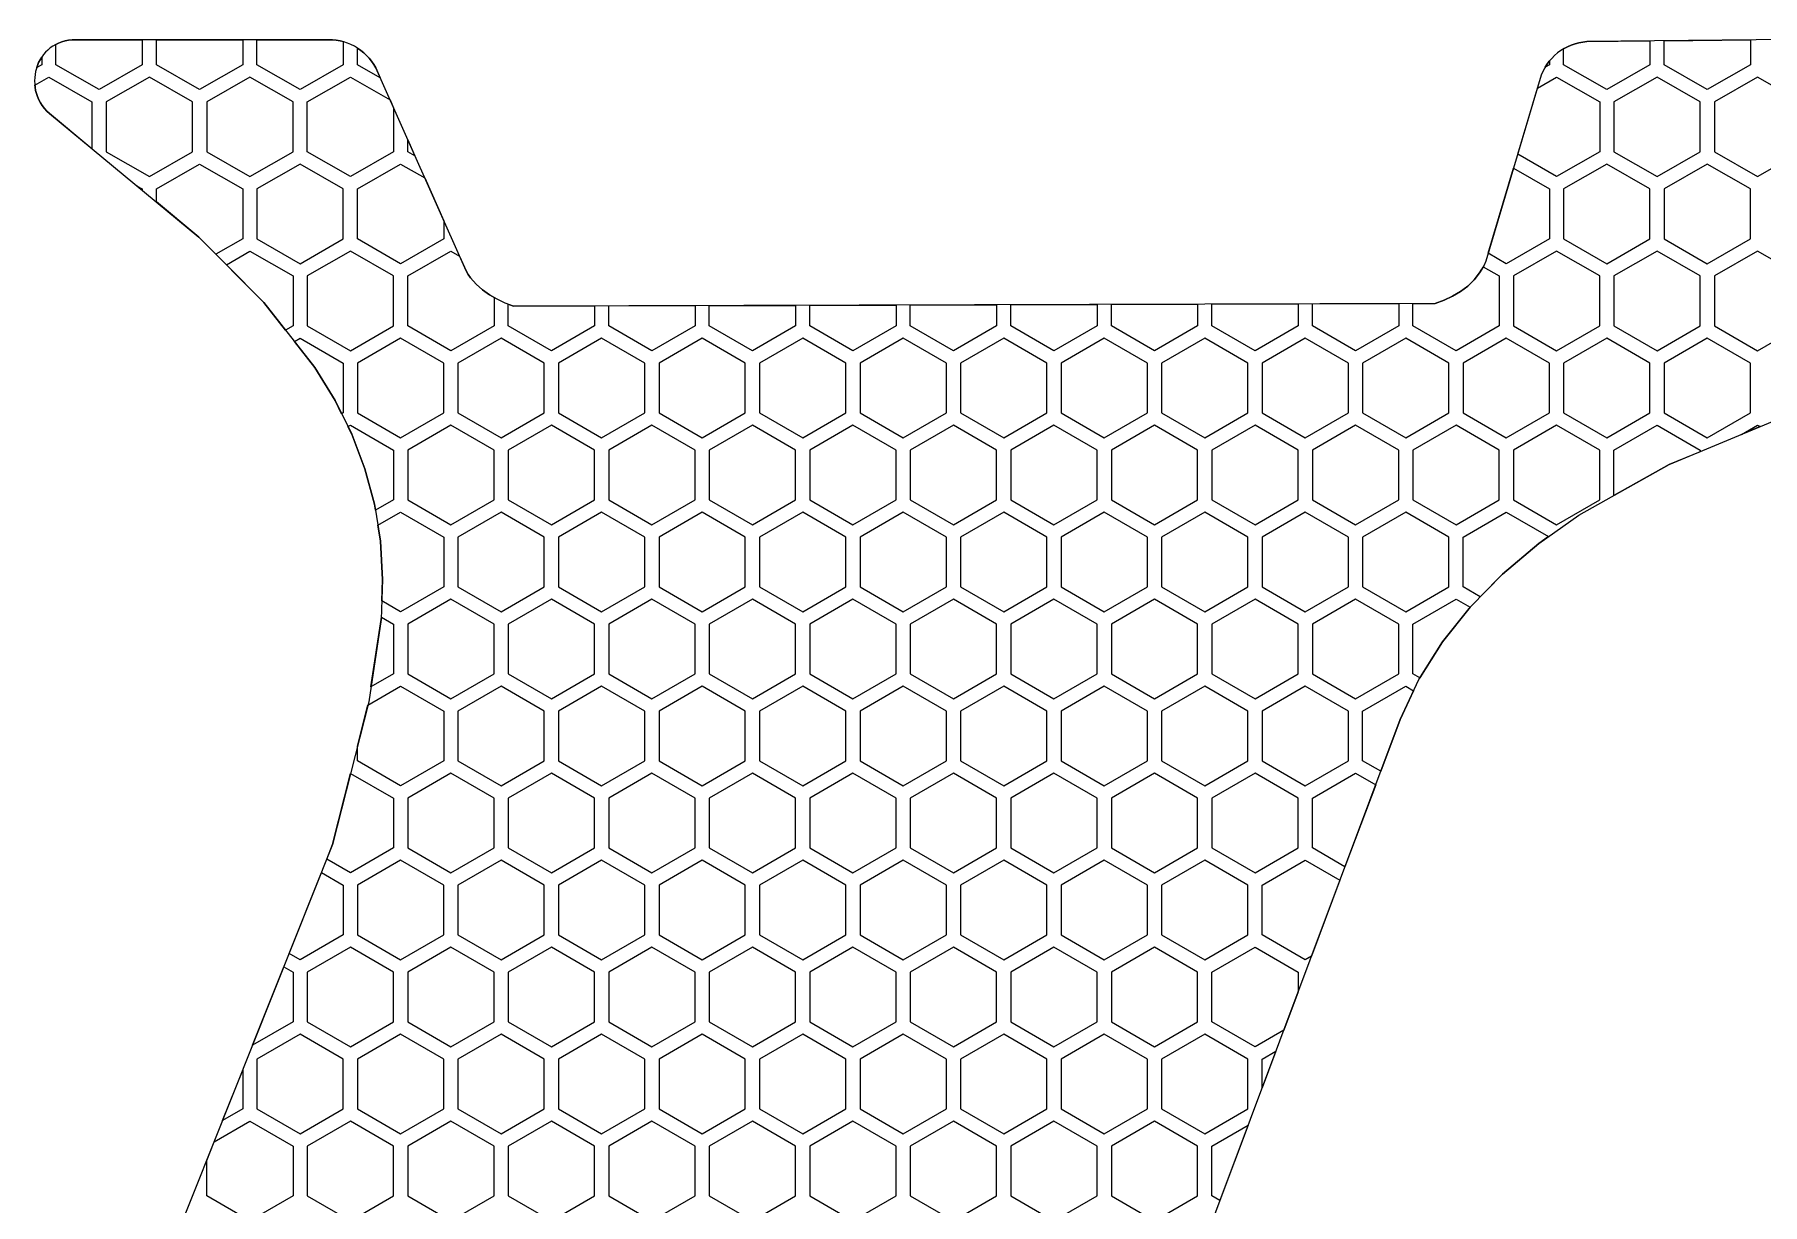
# Model space of a CAD drawing. Header units: millimetres. Extents: x 11 to 139, y -292 to -201.
# Drawn here: x 24.5 to 85.3, y -242.1 to -200.9 of the extents above; entities that cross this region are included whole.
import ezdxf

# ---------------------------------------------------------------- set-up
doc = ezdxf.new("R2010")
doc.units = ezdxf.units.MM
for name, color, linetype in [('outline_2', 3, 'Continuous'), ('pattern_0198', 2, 'Continuous'), ('pattern_0199', 2, 'Continuous'), ('pattern_0200', 2, 'Continuous'), ('pattern_0201', 2, 'Continuous'), ('pattern_0202', 2, 'Continuous'), ('pattern_0203', 2, 'Continuous'), ('pattern_0204', 2, 'Continuous'), ('pattern_0205', 2, 'Continuous'), ('pattern_0206', 2, 'Continuous'), ('pattern_0207', 2, 'Continuous'), ('pattern_0208', 2, 'Continuous'), ('pattern_0209', 2, 'Continuous'), ('pattern_0210', 2, 'Continuous'), ('pattern_0211', 2, 'Continuous'), ('pattern_0212', 2, 'Continuous'), ('pattern_0213', 2, 'Continuous'), ('pattern_0214', 2, 'Continuous'), ('pattern_0215', 2, 'Continuous'), ('pattern_0216', 2, 'Continuous'), ('pattern_0217', 2, 'Continuous'), ('pattern_0218', 2, 'Continuous'), ('pattern_0219', 2, 'Continuous'), ('pattern_0220', 2, 'Continuous'), ('pattern_0221', 2, 'Continuous'), ('pattern_0222', 2, 'Continuous'), ('pattern_0223', 2, 'Continuous'), ('pattern_0224', 2, 'Continuous'), ('pattern_0225', 2, 'Continuous'), ('pattern_0226', 2, 'Continuous'), ('pattern_0227', 2, 'Continuous'), ('pattern_0228', 2, 'Continuous'), ('pattern_0229', 2, 'Continuous'), ('pattern_0230', 2, 'Continuous'), ('pattern_0231', 2, 'Continuous'), ('pattern_0232', 2, 'Continuous'), ('pattern_0233', 2, 'Continuous'), ('pattern_0234', 2, 'Continuous'), ('pattern_0235', 2, 'Continuous'), ('pattern_0236', 2, 'Continuous'), ('pattern_0237', 2, 'Continuous'), ('pattern_0238', 2, 'Continuous'), ('pattern_0239', 2, 'Continuous'), ('pattern_0240', 2, 'Continuous'), ('pattern_0241', 2, 'Continuous'), ('pattern_0242', 2, 'Continuous'), ('pattern_0243', 2, 'Continuous'), ('pattern_0244', 2, 'Continuous'), ('pattern_0245', 2, 'Continuous'), ('pattern_0246', 2, 'Continuous'), ('pattern_0247', 2, 'Continuous'), ('pattern_0248', 2, 'Continuous'), ('pattern_0249', 2, 'Continuous'), ('pattern_0250', 2, 'Continuous'), ('pattern_0251', 2, 'Continuous'), ('pattern_0252', 2, 'Continuous'), ('pattern_0253', 2, 'Continuous'), ('pattern_0254', 2, 'Continuous'), ('pattern_0255', 2, 'Continuous'), ('pattern_0256', 2, 'Continuous'), ('pattern_0257', 2, 'Continuous'), ('pattern_0258', 2, 'Continuous'), ('pattern_0259', 2, 'Continuous'), ('pattern_0260', 2, 'Continuous'), ('pattern_0261', 2, 'Continuous'), ('pattern_0262', 2, 'Continuous'), ('pattern_0263', 2, 'Continuous'), ('pattern_0264', 2, 'Continuous'), ('pattern_0265', 2, 'Continuous'), ('pattern_0266', 2, 'Continuous'), ('pattern_0267', 2, 'Continuous'), ('pattern_0268', 2, 'Continuous'), ('pattern_0269', 2, 'Continuous'), ('pattern_0270', 2, 'Continuous'), ('pattern_0271', 2, 'Continuous'), ('pattern_0272', 2, 'Continuous'), ('pattern_0273', 2, 'Continuous'), ('pattern_0274', 2, 'Continuous'), ('pattern_0275', 2, 'Continuous'), ('pattern_0276', 2, 'Continuous'), ('pattern_0277', 2, 'Continuous'), ('pattern_0278', 2, 'Continuous'), ('pattern_0279', 2, 'Continuous'), ('pattern_0280', 2, 'Continuous'), ('pattern_0281', 2, 'Continuous'), ('pattern_0282', 2, 'Continuous'), ('pattern_0283', 2, 'Continuous'), ('pattern_0284', 2, 'Continuous'), ('pattern_0285', 2, 'Continuous'), ('pattern_0286', 2, 'Continuous'), ('pattern_0287', 2, 'Continuous'), ('pattern_0288', 2, 'Continuous'), ('pattern_0289', 2, 'Continuous'), ('pattern_0290', 2, 'Continuous'), ('pattern_0291', 2, 'Continuous'), ('pattern_0292', 2, 'Continuous'), ('pattern_0293', 2, 'Continuous'), ('pattern_0294', 2, 'Continuous'), ('pattern_0295', 2, 'Continuous'), ('pattern_0296', 2, 'Continuous'), ('pattern_0297', 2, 'Continuous'), ('pattern_0298', 2, 'Continuous'), ('pattern_0299', 2, 'Continuous'), ('pattern_0300', 2, 'Continuous'), ('pattern_0301', 2, 'Continuous'), ('pattern_0302', 2, 'Continuous'), ('pattern_0303', 2, 'Continuous'), ('pattern_0304', 2, 'Continuous'), ('pattern_0305', 2, 'Continuous'), ('pattern_0306', 2, 'Continuous'), ('pattern_0307', 2, 'Continuous'), ('pattern_0308', 2, 'Continuous'), ('pattern_0309', 2, 'Continuous'), ('pattern_0310', 2, 'Continuous'), ('pattern_0311', 2, 'Continuous'), ('pattern_0312', 2, 'Continuous'), ('pattern_0313', 2, 'Continuous'), ('pattern_0314', 2, 'Continuous'), ('pattern_0315', 2, 'Continuous'), ('pattern_0316', 2, 'Continuous'), ('pattern_0317', 2, 'Continuous'), ('pattern_0318', 2, 'Continuous'), ('pattern_0322', 2, 'Continuous'), ('pattern_0323', 2, 'Continuous'), ('pattern_0324', 2, 'Continuous'), ('pattern_0325', 2, 'Continuous'), ('pattern_0326', 2, 'Continuous'), ('pattern_0327', 2, 'Continuous'), ('pattern_0328', 2, 'Continuous'), ('pattern_0329', 2, 'Continuous'), ('pattern_0330', 2, 'Continuous'), ('pattern_0331', 2, 'Continuous'), ('pattern_0332', 2, 'Continuous'), ('pattern_0333', 2, 'Continuous'), ('pattern_0334', 2, 'Continuous'), ('pattern_0335', 2, 'Continuous'), ('pattern_0336', 2, 'Continuous'), ('pattern_0337', 2, 'Continuous'), ('pattern_0349', 2, 'Continuous'), ('pattern_0350', 2, 'Continuous'), ('pattern_0351', 2, 'Continuous'), ('pattern_0352', 2, 'Continuous'), ('pattern_0353', 2, 'Continuous'), ('pattern_0354', 2, 'Continuous'), ('pattern_0355', 2, 'Continuous'), ('pattern_0369', 2, 'Continuous'), ('pattern_0370', 2, 'Continuous'), ('pattern_0371', 2, 'Continuous'), ('pattern_0372', 2, 'Continuous'), ('pattern_0373', 2, 'Continuous'), ('pattern_0374', 2, 'Continuous'), ('pattern_0375', 2, 'Continuous'), ('pattern_0376', 2, 'Continuous'), ('pattern_0388', 2, 'Continuous'), ('pattern_0389', 2, 'Continuous'), ('pattern_0390', 2, 'Continuous'), ('pattern_0391', 2, 'Continuous'), ('pattern_0392', 2, 'Continuous'), ('pattern_0393', 2, 'Continuous'), ('pattern_0394', 2, 'Continuous'), ('pattern_0395', 2, 'Continuous')]:
    doc.layers.add(name, color=color, linetype=linetype)

msp = doc.modelspace()

# ---------------------------------------------------------------- linework, layer by layer
at = {"layer": 'outline_2'}
for points in [[(104.059, -200.949), (79.081, -201.195), (78.94, -201.211), (78.802, -201.238), (78.666, -201.274), (78.535, -201.321), (78.407, -201.376), (78.285, -201.441), (78.168, -201.515), (78.056, -201.597), (77.951, -201.687), (77.853, -201.785), (77.761, -201.89), (77.678, -202.003), (77.602, -202.122), (77.535, -202.248), (77.478, -202.379), (75.532, -208.916), (75.47, -209.059), (75.398, -209.196), (75.315, -209.326), (75.122, -209.569), (74.896, -209.787), (74.642, -209.979), (74.364, -210.146), (74.067, -210.287), (73.756, -210.4), (41.377, -210.495), (41.081, -210.385), (40.798, -210.253), (40.531, -210.098), (40.284, -209.921), (40.062, -209.72), (39.868, -209.497), (39.783, -209.376), (39.708, -209.249), (36.534, -202.117), (36.465, -201.998), (36.387, -201.886), (36.303, -201.781), (36.211, -201.682), (36.113, -201.59), (36.009, -201.506), (35.9, -201.429), (35.785, -201.36), (35.665, -201.3), (35.542, -201.248), (35.414, -201.205), (35.283, -201.17), (35.149, -201.146), (35.013, -201.131), (25.873, -201.13), (25.745, -201.145), (25.623, -201.17), (25.507, -201.204), (25.396, -201.247), (25.292, -201.297), (25.194, -201.355), (25.103, -201.421), (25.017, -201.493), (24.939, -201.571), (24.867, -201.654), (24.802, -201.743), (24.745, -201.836), (24.694, -201.934), (24.651, -202.034), (24.615, -202.138), (24.587, -202.245), (24.567, -202.354), (24.554, -202.464), (24.55, -202.576), (24.554, -202.688), (24.566, -202.8), (24.586, -202.911), (24.616, -203.022), (24.653, -203.131), (24.7, -203.238), (24.756, -203.343), (24.821, -203.445), (24.895, -203.543), (24.979, -203.638), (25.073, -203.728), (30.326, -208.067), (32.606, -210.367), (34.398, -212.654), (35.108, -213.814), (35.694, -214.995), (36.155, -216.205), (36.489, -217.453), (36.697, -218.748), (36.778, -220.096), (36.73, -221.507), (36.288, -224.397), (35.022, -229.415), (25.944, -252.185)], [(48.291, -289.743), (72.522, -225.02), (73.184, -223.613), (74.009, -222.294), (74.991, -221.061), (76.121, -219.91), (77.392, -218.838), (78.796, -217.841), (81.977, -216.062), (85.602, -214.547)]]:
    msp.add_lwpolyline(points, dxfattribs=at)
at = {"layer": 'pattern_0198'}
msp.add_lwpolyline([(30.856, -239.865), (32.113, -239.139), (33.629, -240.014), (33.629, -241.764), (32.113, -242.639), (30.598, -241.764), (30.598, -240.513)], close=True, dxfattribs=at)
at = {"layer": 'pattern_0199'}
msp.add_lwpolyline([(37.16, -240.014), (35.644, -239.139), (34.129, -240.014), (34.129, -241.764), (35.644, -242.639), (37.16, -241.764)], close=True, dxfattribs=at)
at = {"layer": 'pattern_0200'}
msp.add_lwpolyline([(40.691, -240.014), (39.175, -239.139), (37.66, -240.014), (37.66, -241.764), (39.175, -242.639), (40.691, -241.764)], close=True, dxfattribs=at)
at = {"layer": 'pattern_0201'}
msp.add_lwpolyline([(44.222, -240.014), (42.707, -239.139), (41.191, -240.014), (41.191, -241.764), (42.707, -242.639), (44.222, -241.764)], close=True, dxfattribs=at)
at = {"layer": 'pattern_0202'}
msp.add_lwpolyline([(47.753, -240.014), (46.238, -239.139), (44.722, -240.014), (44.722, -241.764), (46.238, -242.639), (47.753, -241.764)], close=True, dxfattribs=at)
at = {"layer": 'pattern_0203'}
msp.add_lwpolyline([(51.284, -240.014), (49.769, -239.139), (48.253, -240.014), (48.253, -241.764), (49.769, -242.639), (51.284, -241.764)], close=True, dxfattribs=at)
at = {"layer": 'pattern_0204'}
msp.add_lwpolyline([(54.815, -240.014), (53.3, -239.139), (51.784, -240.014), (51.784, -241.764), (53.3, -242.639), (54.815, -241.764)], close=True, dxfattribs=at)
at = {"layer": 'pattern_0205'}
msp.add_lwpolyline([(58.346, -240.014), (56.831, -239.139), (55.315, -240.014), (55.315, -241.764), (56.831, -242.639), (58.346, -241.764)], close=True, dxfattribs=at)
at = {"layer": 'pattern_0206'}
msp.add_lwpolyline([(61.878, -240.014), (60.362, -239.139), (58.846, -240.014), (58.846, -241.764), (60.362, -242.639), (61.878, -241.764)], close=True, dxfattribs=at)
at = {"layer": 'pattern_0207'}
msp.add_lwpolyline([(65.409, -240.014), (63.893, -239.139), (62.378, -240.014), (62.378, -241.764), (63.893, -242.639), (65.409, -241.764)], close=True, dxfattribs=at)
at = {"layer": 'pattern_0208'}
msp.add_lwpolyline([(66.192, -241.927), (65.909, -241.764), (65.909, -240.014), (67.184, -239.278)], close=True, dxfattribs=at)
at = {"layer": 'pattern_0209'}
msp.add_lwpolyline([(31.863, -237.338), (31.863, -238.706), (31.155, -239.115)], close=True, dxfattribs=at)
at = {"layer": 'pattern_0210'}
msp.add_lwpolyline([(35.394, -236.956), (33.879, -236.081), (32.363, -236.956), (32.363, -238.706), (33.879, -239.581), (35.394, -238.706)], close=True, dxfattribs=at)
at = {"layer": 'pattern_0211'}
msp.add_lwpolyline([(38.925, -236.956), (37.41, -236.081), (35.894, -236.956), (35.894, -238.706), (37.41, -239.581), (38.925, -238.706)], close=True, dxfattribs=at)
at = {"layer": 'pattern_0212'}
msp.add_lwpolyline([(42.457, -236.956), (40.941, -236.081), (39.425, -236.956), (39.425, -238.706), (40.941, -239.581), (42.457, -238.706)], close=True, dxfattribs=at)
at = {"layer": 'pattern_0213'}
msp.add_lwpolyline([(45.988, -236.956), (44.472, -236.081), (42.957, -236.956), (42.957, -238.706), (44.472, -239.581), (45.988, -238.706)], close=True, dxfattribs=at)
at = {"layer": 'pattern_0214'}
msp.add_lwpolyline([(49.519, -236.956), (48.003, -236.081), (46.488, -236.956), (46.488, -238.706), (48.003, -239.581), (49.519, -238.706)], close=True, dxfattribs=at)
at = {"layer": 'pattern_0215'}
msp.add_lwpolyline([(53.05, -236.956), (51.534, -236.081), (50.019, -236.956), (50.019, -238.706), (51.534, -239.581), (53.05, -238.706)], close=True, dxfattribs=at)
at = {"layer": 'pattern_0216'}
msp.add_lwpolyline([(56.581, -236.956), (55.065, -236.081), (53.55, -236.956), (53.55, -238.706), (55.065, -239.581), (56.581, -238.706)], close=True, dxfattribs=at)
at = {"layer": 'pattern_0217'}
msp.add_lwpolyline([(60.112, -236.956), (58.596, -236.081), (57.081, -236.956), (57.081, -238.706), (58.596, -239.581), (60.112, -238.706)], close=True, dxfattribs=at)
at = {"layer": 'pattern_0218'}
msp.add_lwpolyline([(63.643, -236.956), (62.128, -236.081), (60.612, -236.956), (60.612, -238.706), (62.128, -239.581), (63.643, -238.706)], close=True, dxfattribs=at)
at = {"layer": 'pattern_0219'}
msp.add_lwpolyline([(67.174, -236.956), (65.659, -236.081), (64.143, -236.956), (64.143, -238.706), (65.659, -239.581), (67.174, -238.706)], close=True, dxfattribs=at)
at = {"layer": 'pattern_0220'}
msp.add_lwpolyline([(67.674, -237.968), (67.674, -236.956), (68.158, -236.677)], close=True, dxfattribs=at)
at = {"layer": 'pattern_0221'}
msp.add_lwpolyline([(33.309, -233.713), (33.629, -233.898), (33.629, -235.648), (32.211, -236.467)], close=True, dxfattribs=at)
at = {"layer": 'pattern_0222'}
msp.add_lwpolyline([(37.16, -233.898), (35.644, -233.023), (34.129, -233.898), (34.129, -235.648), (35.644, -236.523), (37.16, -235.648)], close=True, dxfattribs=at)
at = {"layer": 'pattern_0223'}
msp.add_lwpolyline([(40.691, -233.898), (39.175, -233.023), (37.66, -233.898), (37.66, -235.648), (39.175, -236.523), (40.691, -235.648)], close=True, dxfattribs=at)
at = {"layer": 'pattern_0224'}
msp.add_lwpolyline([(44.222, -233.898), (42.707, -233.023), (41.191, -233.898), (41.191, -235.648), (42.707, -236.523), (44.222, -235.648)], close=True, dxfattribs=at)
at = {"layer": 'pattern_0225'}
msp.add_lwpolyline([(47.753, -233.898), (46.238, -233.023), (44.722, -233.898), (44.722, -235.648), (46.238, -236.523), (47.753, -235.648)], close=True, dxfattribs=at)
at = {"layer": 'pattern_0226'}
msp.add_lwpolyline([(51.284, -233.898), (49.769, -233.023), (48.253, -233.898), (48.253, -235.648), (49.769, -236.523), (51.284, -235.648)], close=True, dxfattribs=at)
at = {"layer": 'pattern_0227'}
msp.add_lwpolyline([(54.815, -233.898), (53.3, -233.023), (51.784, -233.898), (51.784, -235.648), (53.3, -236.523), (54.815, -235.648)], close=True, dxfattribs=at)
at = {"layer": 'pattern_0228'}
msp.add_lwpolyline([(58.346, -233.898), (56.831, -233.023), (55.315, -233.898), (55.315, -235.648), (56.831, -236.523), (58.346, -235.648)], close=True, dxfattribs=at)
at = {"layer": 'pattern_0229'}
msp.add_lwpolyline([(61.878, -233.898), (60.362, -233.023), (58.846, -233.898), (58.846, -235.648), (60.362, -236.523), (61.878, -235.648)], close=True, dxfattribs=at)
at = {"layer": 'pattern_0230'}
msp.add_lwpolyline([(65.409, -233.898), (63.893, -233.023), (62.378, -233.898), (62.378, -235.648), (63.893, -236.523), (65.409, -235.648)], close=True, dxfattribs=at)
at = {"layer": 'pattern_0231'}
msp.add_lwpolyline([(68.433, -235.94), (67.424, -236.523), (65.909, -235.648), (65.909, -233.898), (67.424, -233.023), (68.94, -233.898), (68.94, -234.588)], close=True, dxfattribs=at)
at = {"layer": 'pattern_0232'}
msp.add_lwpolyline([(34.63, -230.398), (35.394, -230.84), (35.394, -232.59), (33.879, -233.465), (33.496, -233.244)], close=True, dxfattribs=at)
at = {"layer": 'pattern_0233'}
msp.add_lwpolyline([(38.925, -230.84), (37.41, -229.965), (35.894, -230.84), (35.894, -232.59), (37.41, -233.465), (38.925, -232.59)], close=True, dxfattribs=at)
at = {"layer": 'pattern_0234'}
msp.add_lwpolyline([(42.457, -230.84), (40.941, -229.965), (39.425, -230.84), (39.425, -232.59), (40.941, -233.465), (42.457, -232.59)], close=True, dxfattribs=at)
at = {"layer": 'pattern_0235'}
msp.add_lwpolyline([(45.988, -230.84), (44.472, -229.965), (42.957, -230.84), (42.957, -232.59), (44.472, -233.465), (45.988, -232.59)], close=True, dxfattribs=at)
at = {"layer": 'pattern_0236'}
msp.add_lwpolyline([(49.519, -230.84), (48.003, -229.965), (46.488, -230.84), (46.488, -232.59), (48.003, -233.465), (49.519, -232.59)], close=True, dxfattribs=at)
at = {"layer": 'pattern_0237'}
msp.add_lwpolyline([(53.05, -230.84), (51.534, -229.965), (50.019, -230.84), (50.019, -232.59), (51.534, -233.465), (53.05, -232.59)], close=True, dxfattribs=at)
at = {"layer": 'pattern_0238'}
msp.add_lwpolyline([(56.581, -230.84), (55.065, -229.965), (53.55, -230.84), (53.55, -232.59), (55.065, -233.465), (56.581, -232.59)], close=True, dxfattribs=at)
at = {"layer": 'pattern_0239'}
msp.add_lwpolyline([(60.112, -230.84), (58.596, -229.965), (57.081, -230.84), (57.081, -232.59), (58.596, -233.465), (60.112, -232.59)], close=True, dxfattribs=at)
at = {"layer": 'pattern_0240'}
msp.add_lwpolyline([(63.643, -230.84), (62.128, -229.965), (60.612, -230.84), (60.612, -232.59), (62.128, -233.465), (63.643, -232.59)], close=True, dxfattribs=at)
at = {"layer": 'pattern_0241'}
msp.add_lwpolyline([(67.174, -230.84), (65.659, -229.965), (64.143, -230.84), (64.143, -232.59), (65.659, -233.465), (67.174, -232.59)], close=True, dxfattribs=at)
at = {"layer": 'pattern_0242'}
msp.add_lwpolyline([(69.407, -233.339), (69.19, -233.465), (67.674, -232.59), (67.674, -230.84), (69.19, -229.965), (70.407, -230.668)], close=True, dxfattribs=at)
at = {"layer": 'pattern_0243'}
msp.add_lwpolyline([(35.022, -229.415), (35.654, -226.912), (37.16, -227.782), (37.16, -229.532), (35.644, -230.407), (34.817, -229.929)], close=True, dxfattribs=at)
at = {"layer": 'pattern_0244'}
msp.add_lwpolyline([(40.691, -227.782), (39.175, -226.907), (37.66, -227.782), (37.66, -229.532), (39.175, -230.407), (40.691, -229.532)], close=True, dxfattribs=at)
at = {"layer": 'pattern_0245'}
msp.add_lwpolyline([(44.222, -227.782), (42.707, -226.907), (41.191, -227.782), (41.191, -229.532), (42.707, -230.407), (44.222, -229.532)], close=True, dxfattribs=at)
at = {"layer": 'pattern_0246'}
msp.add_lwpolyline([(47.753, -227.782), (46.238, -226.907), (44.722, -227.782), (44.722, -229.532), (46.238, -230.407), (47.753, -229.532)], close=True, dxfattribs=at)
at = {"layer": 'pattern_0247'}
msp.add_lwpolyline([(51.284, -227.782), (49.769, -226.907), (48.253, -227.782), (48.253, -229.532), (49.769, -230.407), (51.284, -229.532)], close=True, dxfattribs=at)
at = {"layer": 'pattern_0248'}
msp.add_lwpolyline([(54.815, -227.782), (53.3, -226.907), (51.784, -227.782), (51.784, -229.532), (53.3, -230.407), (54.815, -229.532)], close=True, dxfattribs=at)
at = {"layer": 'pattern_0249'}
msp.add_lwpolyline([(58.346, -227.782), (56.831, -226.907), (55.315, -227.782), (55.315, -229.532), (56.831, -230.407), (58.346, -229.532)], close=True, dxfattribs=at)
at = {"layer": 'pattern_0250'}
msp.add_lwpolyline([(61.878, -227.782), (60.362, -226.907), (58.846, -227.782), (58.846, -229.532), (60.362, -230.407), (61.878, -229.532)], close=True, dxfattribs=at)
at = {"layer": 'pattern_0251'}
msp.add_lwpolyline([(65.409, -227.782), (63.893, -226.907), (62.378, -227.782), (62.378, -229.532), (63.893, -230.407), (65.409, -229.532)], close=True, dxfattribs=at)
at = {"layer": 'pattern_0252'}
msp.add_lwpolyline([(68.94, -227.782), (67.424, -226.907), (65.909, -227.782), (65.909, -229.532), (67.424, -230.407), (68.94, -229.532)], close=True, dxfattribs=at)
at = {"layer": 'pattern_0253'}
msp.add_lwpolyline([(70.585, -230.193), (69.44, -229.532), (69.44, -227.782), (70.955, -226.907), (71.663, -227.315)], close=True, dxfattribs=at)
at = {"layer": 'pattern_0254'}
msp.add_lwpolyline([(36.259, -224.513), (37.41, -223.849), (38.925, -224.724), (38.925, -226.474), (37.41, -227.349), (35.894, -226.474), (35.894, -225.957)], close=True, dxfattribs=at)
at = {"layer": 'pattern_0255'}
msp.add_lwpolyline([(42.457, -224.724), (40.941, -223.849), (39.425, -224.724), (39.425, -226.474), (40.941, -227.349), (42.457, -226.474)], close=True, dxfattribs=at)
at = {"layer": 'pattern_0256'}
msp.add_lwpolyline([(45.988, -224.724), (44.472, -223.849), (42.957, -224.724), (42.957, -226.474), (44.472, -227.349), (45.988, -226.474)], close=True, dxfattribs=at)
at = {"layer": 'pattern_0257'}
msp.add_lwpolyline([(49.519, -224.724), (48.003, -223.849), (46.488, -224.724), (46.488, -226.474), (48.003, -227.349), (49.519, -226.474)], close=True, dxfattribs=at)
at = {"layer": 'pattern_0258'}
msp.add_lwpolyline([(53.05, -224.724), (51.534, -223.849), (50.019, -224.724), (50.019, -226.474), (51.534, -227.349), (53.05, -226.474)], close=True, dxfattribs=at)
at = {"layer": 'pattern_0259'}
msp.add_lwpolyline([(56.581, -224.724), (55.065, -223.849), (53.55, -224.724), (53.55, -226.474), (55.065, -227.349), (56.581, -226.474)], close=True, dxfattribs=at)
at = {"layer": 'pattern_0260'}
msp.add_lwpolyline([(60.112, -224.724), (58.596, -223.849), (57.081, -224.724), (57.081, -226.474), (58.596, -227.349), (60.112, -226.474)], close=True, dxfattribs=at)
at = {"layer": 'pattern_0261'}
msp.add_lwpolyline([(63.643, -224.724), (62.128, -223.849), (60.612, -224.724), (60.612, -226.474), (62.128, -227.349), (63.643, -226.474)], close=True, dxfattribs=at)
at = {"layer": 'pattern_0262'}
msp.add_lwpolyline([(67.174, -224.724), (65.659, -223.849), (64.143, -224.724), (64.143, -226.474), (65.659, -227.349), (67.174, -226.474)], close=True, dxfattribs=at)
at = {"layer": 'pattern_0263'}
msp.add_lwpolyline([(70.705, -224.724), (69.19, -223.849), (67.674, -224.724), (67.674, -226.474), (69.19, -227.349), (70.705, -226.474)], close=True, dxfattribs=at)
at = {"layer": 'pattern_0264'}
msp.add_lwpolyline([(72.522, -225.02), (71.84, -226.84), (71.205, -226.474), (71.205, -224.724), (72.721, -223.849), (72.997, -224.008)], close=True, dxfattribs=at)
at = {"layer": 'pattern_0265'}
msp.add_lwpolyline([(36.73, -221.507), (36.733, -221.419), (37.16, -221.666), (37.16, -223.416), (36.368, -223.873)], close=True, dxfattribs=at)
at = {"layer": 'pattern_0266'}
msp.add_lwpolyline([(40.691, -221.666), (39.175, -220.791), (37.66, -221.666), (37.66, -223.416), (39.175, -224.291), (40.691, -223.416)], close=True, dxfattribs=at)
at = {"layer": 'pattern_0267'}
msp.add_lwpolyline([(44.222, -221.666), (42.707, -220.791), (41.191, -221.666), (41.191, -223.416), (42.707, -224.291), (44.222, -223.416)], close=True, dxfattribs=at)
at = {"layer": 'pattern_0268'}
msp.add_lwpolyline([(47.753, -221.666), (46.238, -220.791), (44.722, -221.666), (44.722, -223.416), (46.238, -224.291), (47.753, -223.416)], close=True, dxfattribs=at)
at = {"layer": 'pattern_0269'}
msp.add_lwpolyline([(51.284, -221.666), (49.769, -220.791), (48.253, -221.666), (48.253, -223.416), (49.769, -224.291), (51.284, -223.416)], close=True, dxfattribs=at)
at = {"layer": 'pattern_0270'}
msp.add_lwpolyline([(54.815, -221.666), (53.3, -220.791), (51.784, -221.666), (51.784, -223.416), (53.3, -224.291), (54.815, -223.416)], close=True, dxfattribs=at)
at = {"layer": 'pattern_0271'}
msp.add_lwpolyline([(58.346, -221.666), (56.831, -220.791), (55.315, -221.666), (55.315, -223.416), (56.831, -224.291), (58.346, -223.416)], close=True, dxfattribs=at)
at = {"layer": 'pattern_0272'}
msp.add_lwpolyline([(61.878, -221.666), (60.362, -220.791), (58.846, -221.666), (58.846, -223.416), (60.362, -224.291), (61.878, -223.416)], close=True, dxfattribs=at)
at = {"layer": 'pattern_0273'}
msp.add_lwpolyline([(65.409, -221.666), (63.893, -220.791), (62.378, -221.666), (62.378, -223.416), (63.893, -224.291), (65.409, -223.416)], close=True, dxfattribs=at)
at = {"layer": 'pattern_0274'}
msp.add_lwpolyline([(68.94, -221.666), (67.424, -220.791), (65.909, -221.666), (65.909, -223.416), (67.424, -224.291), (68.94, -223.416)], close=True, dxfattribs=at)
at = {"layer": 'pattern_0275'}
msp.add_lwpolyline([(72.471, -221.666), (70.955, -220.791), (69.44, -221.666), (69.44, -223.416), (70.955, -224.291), (72.471, -223.416)], close=True, dxfattribs=at)
at = {"layer": 'pattern_0276'}
msp.add_lwpolyline([(74.009, -222.294), (73.218, -223.558), (72.971, -223.416), (72.971, -221.666), (74.486, -220.791), (74.979, -221.075)], close=True, dxfattribs=at)
at = {"layer": 'pattern_0277'}
msp.add_lwpolyline([(36.778, -220.096), (36.697, -218.748), (36.609, -218.195), (37.41, -217.733), (38.925, -218.608), (38.925, -220.358), (37.41, -221.233), (36.752, -220.853)], close=True, dxfattribs=at)
at = {"layer": 'pattern_0278'}
msp.add_lwpolyline([(42.457, -218.608), (40.941, -217.733), (39.425, -218.608), (39.425, -220.358), (40.941, -221.233), (42.457, -220.358)], close=True, dxfattribs=at)
at = {"layer": 'pattern_0279'}
msp.add_lwpolyline([(45.988, -218.608), (44.472, -217.733), (42.957, -218.608), (42.957, -220.358), (44.472, -221.233), (45.988, -220.358)], close=True, dxfattribs=at)
at = {"layer": 'pattern_0280'}
msp.add_lwpolyline([(49.519, -218.608), (48.003, -217.733), (46.488, -218.608), (46.488, -220.358), (48.003, -221.233), (49.519, -220.358)], close=True, dxfattribs=at)
at = {"layer": 'pattern_0281'}
msp.add_lwpolyline([(53.05, -218.608), (51.534, -217.733), (50.019, -218.608), (50.019, -220.358), (51.534, -221.233), (53.05, -220.358)], close=True, dxfattribs=at)
at = {"layer": 'pattern_0282'}
msp.add_lwpolyline([(56.581, -218.608), (55.065, -217.733), (53.55, -218.608), (53.55, -220.358), (55.065, -221.233), (56.581, -220.358)], close=True, dxfattribs=at)
at = {"layer": 'pattern_0283'}
msp.add_lwpolyline([(60.112, -218.608), (58.596, -217.733), (57.081, -218.608), (57.081, -220.358), (58.596, -221.233), (60.112, -220.358)], close=True, dxfattribs=at)
at = {"layer": 'pattern_0284'}
msp.add_lwpolyline([(63.643, -218.608), (62.128, -217.733), (60.612, -218.608), (60.612, -220.358), (62.128, -221.233), (63.643, -220.358)], close=True, dxfattribs=at)
at = {"layer": 'pattern_0285'}
msp.add_lwpolyline([(67.174, -218.608), (65.659, -217.733), (64.143, -218.608), (64.143, -220.358), (65.659, -221.233), (67.174, -220.358)], close=True, dxfattribs=at)
at = {"layer": 'pattern_0286'}
msp.add_lwpolyline([(70.705, -218.608), (69.19, -217.733), (67.674, -218.608), (67.674, -220.358), (69.19, -221.233), (70.705, -220.358)], close=True, dxfattribs=at)
at = {"layer": 'pattern_0287'}
msp.add_lwpolyline([(74.236, -218.608), (72.721, -217.733), (71.205, -218.608), (71.205, -220.358), (72.721, -221.233), (74.236, -220.358)], close=True, dxfattribs=at)
at = {"layer": 'pattern_0288'}
msp.add_lwpolyline([(77.392, -218.838), (76.121, -219.91), (75.339, -220.706), (74.736, -220.358), (74.736, -218.608), (76.252, -217.733), (77.739, -218.591)], close=True, dxfattribs=at)
at = {"layer": 'pattern_0289'}
msp.add_lwpolyline([(36.489, -217.453), (36.155, -216.205), (35.694, -214.995), (35.559, -214.724), (35.644, -214.675), (37.16, -215.55), (37.16, -217.3), (36.524, -217.667)], close=True, dxfattribs=at)
at = {"layer": 'pattern_0290'}
msp.add_lwpolyline([(40.691, -215.55), (39.175, -214.675), (37.66, -215.55), (37.66, -217.3), (39.175, -218.175), (40.691, -217.3)], close=True, dxfattribs=at)
at = {"layer": 'pattern_0291'}
msp.add_lwpolyline([(44.222, -215.55), (42.707, -214.675), (41.191, -215.55), (41.191, -217.3), (42.707, -218.175), (44.222, -217.3)], close=True, dxfattribs=at)
at = {"layer": 'pattern_0292'}
msp.add_lwpolyline([(47.753, -215.55), (46.238, -214.675), (44.722, -215.55), (44.722, -217.3), (46.238, -218.175), (47.753, -217.3)], close=True, dxfattribs=at)
at = {"layer": 'pattern_0293'}
msp.add_lwpolyline([(51.284, -215.55), (49.769, -214.675), (48.253, -215.55), (48.253, -217.3), (49.769, -218.175), (51.284, -217.3)], close=True, dxfattribs=at)
at = {"layer": 'pattern_0294'}
msp.add_lwpolyline([(54.815, -215.55), (53.3, -214.675), (51.784, -215.55), (51.784, -217.3), (53.3, -218.175), (54.815, -217.3)], close=True, dxfattribs=at)
at = {"layer": 'pattern_0295'}
msp.add_lwpolyline([(58.346, -215.55), (56.831, -214.675), (55.315, -215.55), (55.315, -217.3), (56.831, -218.175), (58.346, -217.3)], close=True, dxfattribs=at)
at = {"layer": 'pattern_0296'}
msp.add_lwpolyline([(61.878, -215.55), (60.362, -214.675), (58.846, -215.55), (58.846, -217.3), (60.362, -218.175), (61.878, -217.3)], close=True, dxfattribs=at)
at = {"layer": 'pattern_0297'}
msp.add_lwpolyline([(65.409, -215.55), (63.893, -214.675), (62.378, -215.55), (62.378, -217.3), (63.893, -218.175), (65.409, -217.3)], close=True, dxfattribs=at)
at = {"layer": 'pattern_0298'}
msp.add_lwpolyline([(68.94, -215.55), (67.424, -214.675), (65.909, -215.55), (65.909, -217.3), (67.424, -218.175), (68.94, -217.3)], close=True, dxfattribs=at)
at = {"layer": 'pattern_0299'}
msp.add_lwpolyline([(72.471, -215.55), (70.955, -214.675), (69.44, -215.55), (69.44, -217.3), (70.955, -218.175), (72.471, -217.3)], close=True, dxfattribs=at)
at = {"layer": 'pattern_0300'}
msp.add_lwpolyline([(76.002, -215.55), (74.486, -214.675), (72.971, -215.55), (72.971, -217.3), (74.486, -218.175), (76.002, -217.3)], close=True, dxfattribs=at)
at = {"layer": 'pattern_0301'}
msp.add_lwpolyline([(79.533, -215.55), (78.017, -214.675), (76.502, -215.55), (76.502, -217.3), (78.017, -218.175), (79.533, -217.3)], close=True, dxfattribs=at)
at = {"layer": 'pattern_0302'}
msp.add_lwpolyline([(81.977, -216.062), (80.033, -217.149), (80.033, -215.55), (81.549, -214.675), (83.064, -215.55), (83.064, -215.608)], close=True, dxfattribs=at)
at = {"layer": 'pattern_0303'}
msp.add_lwpolyline([(84.512, -215.003), (85.08, -214.675), (85.171, -214.727)], close=True, dxfattribs=at)
at = {"layer": 'pattern_0304'}
msp.add_lwpolyline([(35.108, -213.814), (34.398, -212.654), (33.676, -211.734), (33.879, -211.617), (35.394, -212.492), (35.394, -214.242), (35.337, -214.275)], close=True, dxfattribs=at)
at = {"layer": 'pattern_0305'}
msp.add_lwpolyline([(38.925, -212.492), (37.41, -211.617), (35.894, -212.492), (35.894, -214.242), (37.41, -215.117), (38.925, -214.242)], close=True, dxfattribs=at)
at = {"layer": 'pattern_0306'}
msp.add_lwpolyline([(42.457, -212.492), (40.941, -211.617), (39.425, -212.492), (39.425, -214.242), (40.941, -215.117), (42.457, -214.242)], close=True, dxfattribs=at)
at = {"layer": 'pattern_0307'}
msp.add_lwpolyline([(45.988, -212.492), (44.472, -211.617), (42.957, -212.492), (42.957, -214.242), (44.472, -215.117), (45.988, -214.242)], close=True, dxfattribs=at)
at = {"layer": 'pattern_0308'}
msp.add_lwpolyline([(49.519, -212.492), (48.003, -211.617), (46.488, -212.492), (46.488, -214.242), (48.003, -215.117), (49.519, -214.242)], close=True, dxfattribs=at)
at = {"layer": 'pattern_0309'}
msp.add_lwpolyline([(53.05, -212.492), (51.534, -211.617), (50.019, -212.492), (50.019, -214.242), (51.534, -215.117), (53.05, -214.242)], close=True, dxfattribs=at)
at = {"layer": 'pattern_0310'}
msp.add_lwpolyline([(56.581, -212.492), (55.065, -211.617), (53.55, -212.492), (53.55, -214.242), (55.065, -215.117), (56.581, -214.242)], close=True, dxfattribs=at)
at = {"layer": 'pattern_0311'}
msp.add_lwpolyline([(60.112, -212.492), (58.596, -211.617), (57.081, -212.492), (57.081, -214.242), (58.596, -215.117), (60.112, -214.242)], close=True, dxfattribs=at)
at = {"layer": 'pattern_0312'}
msp.add_lwpolyline([(63.643, -212.492), (62.128, -211.617), (60.612, -212.492), (60.612, -214.242), (62.128, -215.117), (63.643, -214.242)], close=True, dxfattribs=at)
at = {"layer": 'pattern_0313'}
msp.add_lwpolyline([(67.174, -212.492), (65.659, -211.617), (64.143, -212.492), (64.143, -214.242), (65.659, -215.117), (67.174, -214.242)], close=True, dxfattribs=at)
at = {"layer": 'pattern_0314'}
msp.add_lwpolyline([(70.705, -212.492), (69.19, -211.617), (67.674, -212.492), (67.674, -214.242), (69.19, -215.117), (70.705, -214.242)], close=True, dxfattribs=at)
at = {"layer": 'pattern_0315'}
msp.add_lwpolyline([(74.236, -212.492), (72.721, -211.617), (71.205, -212.492), (71.205, -214.242), (72.721, -215.117), (74.236, -214.242)], close=True, dxfattribs=at)
at = {"layer": 'pattern_0316'}
msp.add_lwpolyline([(77.767, -212.492), (76.252, -211.617), (74.736, -212.492), (74.736, -214.242), (76.252, -215.117), (77.767, -214.242)], close=True, dxfattribs=at)
at = {"layer": 'pattern_0317'}
msp.add_lwpolyline([(81.299, -212.492), (79.783, -211.617), (78.267, -212.492), (78.267, -214.242), (79.783, -215.117), (81.299, -214.242)], close=True, dxfattribs=at)
at = {"layer": 'pattern_0318'}
msp.add_lwpolyline([(84.83, -212.492), (83.314, -211.617), (81.799, -212.492), (81.799, -214.242), (83.314, -215.117), (84.83, -214.242)], close=True, dxfattribs=at)
at = {"layer": 'pattern_0322'}
msp.add_lwpolyline([(32.606, -210.367), (31.287, -209.036), (32.113, -208.559), (33.629, -209.434), (33.629, -211.184), (33.365, -211.336)], close=True, dxfattribs=at)
at = {"layer": 'pattern_0323'}
msp.add_lwpolyline([(37.16, -209.434), (35.644, -208.559), (34.129, -209.434), (34.129, -211.184), (35.644, -212.059), (37.16, -211.184)], close=True, dxfattribs=at)
at = {"layer": 'pattern_0324'}
msp.add_lwpolyline([(39.708, -209.249), (39.783, -209.376), (39.868, -209.497), (40.062, -209.72), (40.284, -209.921), (40.531, -210.098), (40.691, -210.191), (40.691, -211.184), (39.175, -212.059), (37.66, -211.184), (37.66, -209.434), (39.175, -208.559), (39.478, -208.733)], close=True, dxfattribs=at)
at = {"layer": 'pattern_0325'}
msp.add_lwpolyline([(41.377, -210.495), (44.222, -210.486), (44.222, -211.184), (42.707, -212.059), (41.191, -211.184), (41.191, -210.426)], close=True, dxfattribs=at)
at = {"layer": 'pattern_0326'}
msp.add_lwpolyline([(47.753, -210.476), (47.753, -211.184), (46.238, -212.059), (44.722, -211.184), (44.722, -210.485)], close=True, dxfattribs=at)
at = {"layer": 'pattern_0327'}
msp.add_lwpolyline([(51.284, -210.466), (51.284, -211.184), (49.769, -212.059), (48.253, -211.184), (48.253, -210.475)], close=True, dxfattribs=at)
at = {"layer": 'pattern_0328'}
msp.add_lwpolyline([(54.815, -210.455), (54.815, -211.184), (53.3, -212.059), (51.784, -211.184), (51.784, -210.464)], close=True, dxfattribs=at)
at = {"layer": 'pattern_0329'}
msp.add_lwpolyline([(58.346, -210.445), (58.346, -211.184), (56.831, -212.059), (55.315, -211.184), (55.315, -210.454)], close=True, dxfattribs=at)
at = {"layer": 'pattern_0330'}
msp.add_lwpolyline([(61.878, -210.435), (61.878, -211.184), (60.362, -212.059), (58.846, -211.184), (58.846, -210.444)], close=True, dxfattribs=at)
at = {"layer": 'pattern_0331'}
msp.add_lwpolyline([(65.409, -210.425), (65.409, -211.184), (63.893, -212.059), (62.378, -211.184), (62.378, -210.433)], close=True, dxfattribs=at)
at = {"layer": 'pattern_0332'}
msp.add_lwpolyline([(68.94, -210.414), (68.94, -211.184), (67.424, -212.059), (65.909, -211.184), (65.909, -210.423)], close=True, dxfattribs=at)
at = {"layer": 'pattern_0333'}
msp.add_lwpolyline([(72.471, -210.404), (72.471, -211.184), (70.955, -212.059), (69.44, -211.184), (69.44, -210.413)], close=True, dxfattribs=at)
at = {"layer": 'pattern_0334'}
msp.add_lwpolyline([(73.756, -210.4), (74.067, -210.287), (74.364, -210.146), (74.642, -209.979), (74.896, -209.787), (75.122, -209.569), (75.315, -209.326), (75.398, -209.196), (75.443, -209.111), (76.002, -209.434), (76.002, -211.184), (74.486, -212.059), (72.971, -211.184), (72.971, -210.403)], close=True, dxfattribs=at)
at = {"layer": 'pattern_0335'}
msp.add_lwpolyline([(79.533, -209.434), (78.017, -208.559), (76.502, -209.434), (76.502, -211.184), (78.017, -212.059), (79.533, -211.184)], close=True, dxfattribs=at)
at = {"layer": 'pattern_0336'}
msp.add_lwpolyline([(83.064, -209.434), (81.549, -208.559), (80.033, -209.434), (80.033, -211.184), (81.549, -212.059), (83.064, -211.184)], close=True, dxfattribs=at)
at = {"layer": 'pattern_0337'}
msp.add_lwpolyline([(86.595, -209.434), (85.08, -208.559), (83.564, -209.434), (83.564, -211.184), (85.08, -212.059), (86.595, -211.184)], close=True, dxfattribs=at)
at = {"layer": 'pattern_0349'}
msp.add_lwpolyline([(28.154, -206.273), (28.332, -206.376), (28.332, -206.42)], close=True, dxfattribs=at)
at = {"layer": 'pattern_0350'}
msp.add_lwpolyline([(30.326, -208.067), (28.832, -206.833), (28.832, -206.376), (30.348, -205.501), (31.863, -206.376), (31.863, -208.126), (30.923, -208.669)], close=True, dxfattribs=at)
at = {"layer": 'pattern_0351'}
msp.add_lwpolyline([(35.394, -206.376), (33.879, -205.501), (32.363, -206.376), (32.363, -208.126), (33.879, -209.001), (35.394, -208.126)], close=True, dxfattribs=at)
at = {"layer": 'pattern_0352'}
msp.add_lwpolyline([(38.925, -207.491), (38.925, -208.126), (37.41, -209.001), (35.894, -208.126), (35.894, -206.376), (37.41, -205.501), (38.257, -205.99)], close=True, dxfattribs=at)
at = {"layer": 'pattern_0353'}
msp.add_lwpolyline([(76.505, -205.647), (77.767, -206.376), (77.767, -208.126), (76.252, -209.001), (75.616, -208.634)], close=True, dxfattribs=at)
at = {"layer": 'pattern_0354'}
msp.add_lwpolyline([(81.299, -206.376), (79.783, -205.501), (78.267, -206.376), (78.267, -208.126), (79.783, -209.001), (81.299, -208.126)], close=True, dxfattribs=at)
at = {"layer": 'pattern_0355'}
msp.add_lwpolyline([(84.83, -206.376), (83.314, -205.501), (81.799, -206.376), (81.799, -208.126), (83.314, -209.001), (84.83, -208.126)], close=True, dxfattribs=at)
at = {"layer": 'pattern_0369'}
msp.add_lwpolyline([(25.073, -203.728), (24.979, -203.638), (24.895, -203.543), (24.821, -203.445), (24.756, -203.343), (24.7, -203.238), (24.653, -203.131), (24.616, -203.022), (24.586, -202.911), (24.566, -202.8), (24.558, -202.727), (25.051, -202.443), (26.567, -203.318), (26.567, -204.962)], close=True, dxfattribs=at)
at = {"layer": 'pattern_0370'}
msp.add_lwpolyline([(30.098, -203.318), (28.582, -202.443), (27.067, -203.318), (27.067, -205.068), (28.582, -205.943), (30.098, -205.068)], close=True, dxfattribs=at)
at = {"layer": 'pattern_0371'}
msp.add_lwpolyline([(33.629, -203.318), (32.113, -202.443), (30.598, -203.318), (30.598, -205.068), (32.113, -205.943), (33.629, -205.068)], close=True, dxfattribs=at)
at = {"layer": 'pattern_0372'}
msp.add_lwpolyline([(37.16, -203.524), (37.16, -205.068), (35.644, -205.943), (34.129, -205.068), (34.129, -203.318), (35.644, -202.443), (37.037, -203.247)], close=True, dxfattribs=at)
at = {"layer": 'pattern_0373'}
msp.add_lwpolyline([(37.912, -205.213), (37.66, -205.068), (37.66, -204.647)], close=True, dxfattribs=at)
at = {"layer": 'pattern_0374'}
msp.add_lwpolyline([(77.343, -202.832), (78.017, -202.443), (79.533, -203.318), (79.533, -205.068), (78.017, -205.943), (76.652, -205.154)], close=True, dxfattribs=at)
at = {"layer": 'pattern_0375'}
msp.add_lwpolyline([(83.064, -203.318), (81.549, -202.443), (80.033, -203.318), (80.033, -205.068), (81.549, -205.943), (83.064, -205.068)], close=True, dxfattribs=at)
at = {"layer": 'pattern_0376'}
msp.add_lwpolyline([(86.595, -203.318), (85.08, -202.443), (83.564, -203.318), (83.564, -205.068), (85.08, -205.943), (86.595, -205.068)], close=True, dxfattribs=at)
at = {"layer": 'pattern_0388'}
msp.add_lwpolyline([(24.651, -202.034), (24.694, -201.934), (24.745, -201.836), (24.801, -201.745), (24.801, -202.01), (24.624, -202.112)], close=True, dxfattribs=at)
at = {"layer": 'pattern_0389'}
msp.add_lwpolyline([(25.396, -201.247), (25.507, -201.204), (25.623, -201.17), (25.745, -201.145), (25.873, -201.13), (28.332, -201.13), (28.332, -202.01), (26.817, -202.885), (25.301, -202.01), (25.301, -201.293)], close=True, dxfattribs=at)
at = {"layer": 'pattern_0390'}
msp.add_lwpolyline([(31.863, -201.131), (31.863, -202.01), (30.348, -202.885), (28.832, -202.01), (28.832, -201.13)], close=True, dxfattribs=at)
at = {"layer": 'pattern_0391'}
msp.add_lwpolyline([(35.013, -201.131), (35.149, -201.146), (35.283, -201.17), (35.394, -201.199), (35.394, -202.01), (33.879, -202.885), (32.363, -202.01), (32.363, -201.131)], close=True, dxfattribs=at)
at = {"layer": 'pattern_0392'}
msp.add_lwpolyline([(35.9, -201.429), (36.009, -201.506), (36.113, -201.59), (36.211, -201.682), (36.303, -201.781), (36.387, -201.886), (36.465, -201.998), (36.534, -202.117), (36.691, -202.47), (35.894, -202.01), (35.894, -201.426)], close=True, dxfattribs=at)
at = {"layer": 'pattern_0393'}
msp.add_lwpolyline([(77.678, -202.003), (77.761, -201.89), (77.767, -201.883), (77.767, -202.01), (77.619, -202.095)], close=True, dxfattribs=at)
at = {"layer": 'pattern_0394'}
msp.add_lwpolyline([(78.285, -201.441), (78.407, -201.376), (78.535, -201.321), (78.666, -201.274), (78.802, -201.238), (78.94, -201.211), (79.081, -201.195), (81.299, -201.173), (81.299, -202.01), (79.783, -202.885), (78.267, -202.01), (78.267, -201.452)], close=True, dxfattribs=at)
at = {"layer": 'pattern_0395'}
msp.add_lwpolyline([(84.83, -201.138), (84.83, -202.01), (83.314, -202.885), (81.799, -202.01), (81.799, -201.168)], close=True, dxfattribs=at)

doc.saveas('drawing.dxf')
